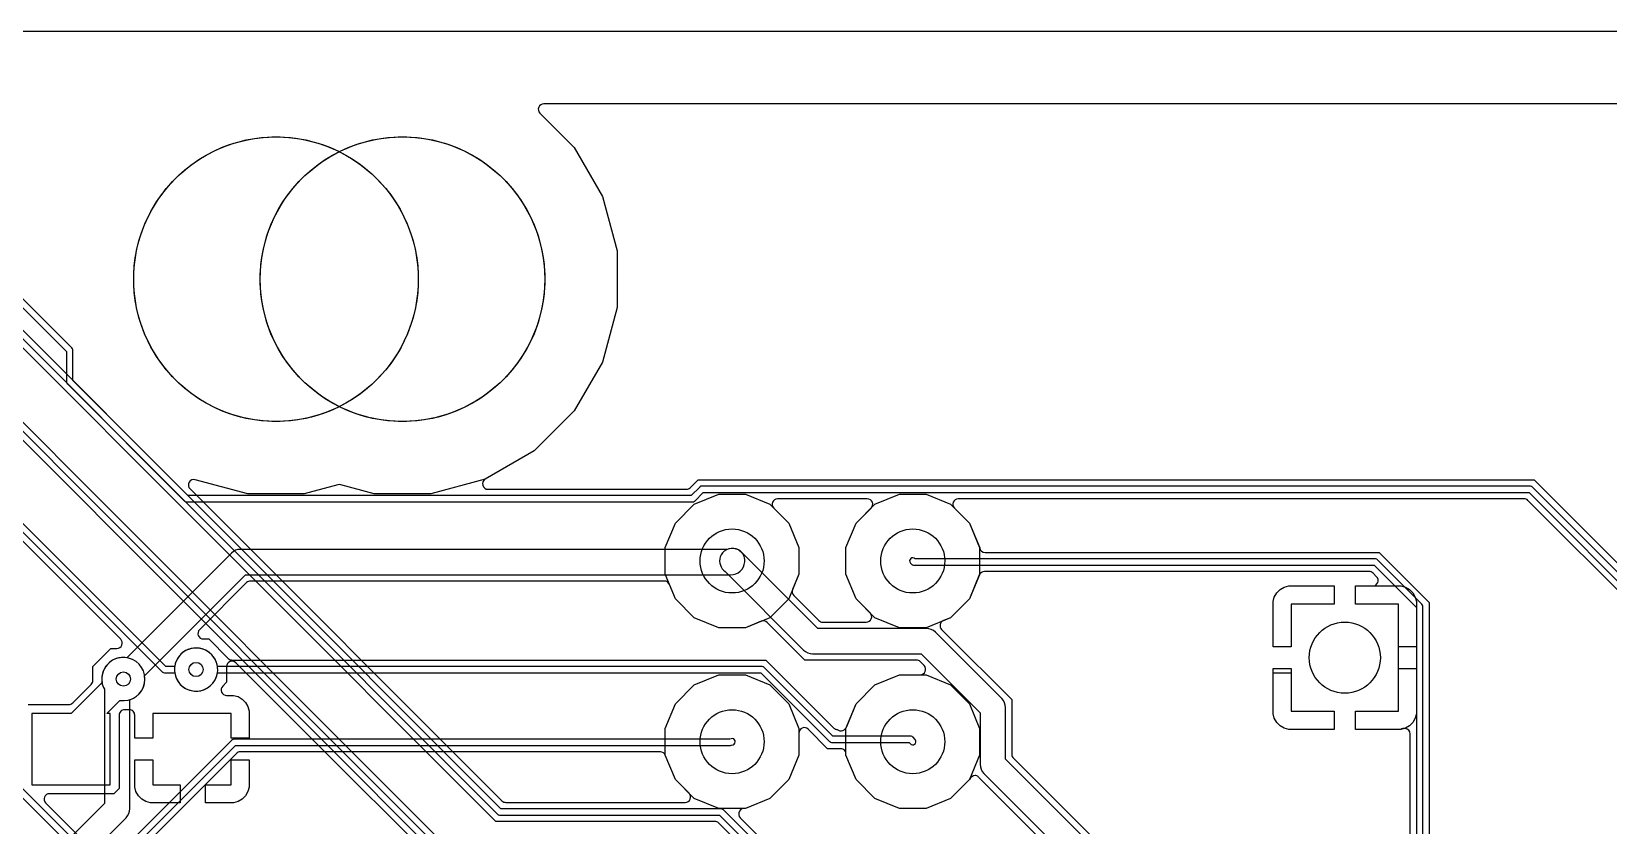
# Model space of a CAD drawing. Header units: millimetres. Extents: x 0 to 79, y 0 to 100.
# Drawn here: x 30.09 to 52.26, y 88.84 to 100 of the extents above; entities that cross this region are included whole.
import ezdxf

# ---------------------------------------------------------------- set-up
doc = ezdxf.new("R2010")
doc.units = ezdxf.units.MM

msp = doc.modelspace()

# ---------------------------------------------------------------- linework, layer by layer
at = {"layer": '16_copper'}
for points in [[(77.808, 98.984), (37.291, 98.984, 0.668179), (37.237, 98.854), (37.719, 98.372), (38.116, 97.684), (38.322, 96.917), (38.322, 96.123), (38.116, 95.356), (37.719, 94.668), (37.158, 94.107), (36.47, 93.71), (35.703, 93.504), (34.909, 93.504), (34.437, 93.631, 0.131652), (34.397, 93.631), (33.925, 93.504), (33.131, 93.504), (32.392, 93.702, 0.767327), (32.319, 93.574), (36.704, 89.189, 0.198912), (36.758, 89.167), (39.28, 89.167, 0.668179), (39.334, 89.297), (39.143, 89.488), (39, 89.833), (39, 90.207), (39.143, 90.552), (39.408, 90.817), (39.753, 90.96), (40.127, 90.96), (40.472, 90.817), (40.737, 90.552), (40.88, 90.207), (40.88, 89.833), (40.737, 89.488), (40.472, 89.223), (40.127, 89.08, 0.75797), (40.055, 88.95), (41.327, 87.678, 0.198912)], [(40.07, 88.557), (39.75, 88.878, 0.198912), (39.696, 88.9), (36.616, 88.9), (29.293, 96.223, 0.534516)], [(27.896, 95.034), (31.928, 91.002), (31.933, 90.999), (31.938, 90.995), (31.94, 90.994), (31.942, 90.993), (31.958, 90.989), (31.959, 90.989), (31.96, 90.989), (32.104, 90.989), (32.108, 90.963), (32.123, 90.917), (32.145, 90.875), (32.173, 90.836), (32.207, 90.802), (32.245, 90.774), (32.288, 90.753), (32.333, 90.738), (32.38, 90.73), (32.428, 90.73), (32.475, 90.738, 1), (32.333, 91.329), (32.288, 91.315, 0.263607), (32.104, 91.078), (31.978, 91.078), (27.946, 95.11)], [(30.043, 90.543), (30.616, 90.543, 0.198912), (30.67, 90.565), (30.929, 90.825, 0.198912), (30.952, 90.879), (30.952, 91.078), (31.204, 91.33), (31.29, 91.33, 0.668179), (31.344, 91.461), (27.882, 94.923, 0.198912)], [(48.517, 84.411), (43.517, 89.411), (43.405, 89.523, 0.144304), (43.368, 89.544), (43.358, 89.544, 0.294744), (43.277, 89.488), (43.012, 89.223), (42.667, 89.08), (42.293, 89.08), (41.948, 89.223), (41.683, 89.488), (41.54, 89.833), (41.54, 90.207), (41.683, 90.552), (41.948, 90.817), (42.293, 90.96), (42.585, 90.96, 0.668189), (42.639, 91.09), (42.584, 91.145, 0.198905), (42.53, 91.167), (40.961, 91.167), (40.432, 91.696, 0.303343), (40.349, 91.712), (40.127, 91.62), (39.753, 91.62), (39.408, 91.763), (39.143, 92.028), (39, 92.373), (39, 92.747), (39.143, 93.092), (39.408, 93.357), (39.753, 93.5), (40.127, 93.5), (40.472, 93.357), (40.737, 93.092), (40.88, 92.747), (40.88, 92.373), (40.791, 92.158, 0.303343), (40.807, 92.075), (41.16, 91.723, 0.198912), (41.214, 91.7), (41.827, 91.7, 0.668179), (41.88, 91.83), (41.683, 92.028), (41.54, 92.373), (41.54, 92.747), (41.683, 93.092), (41.948, 93.357), (42.293, 93.5), (42.667, 93.5), (43.012, 93.357), (43.277, 93.092), (43.42, 92.747), (43.42, 92.373), (43.277, 92.028), (43.012, 91.763), (42.911, 91.721, 0.534516), (42.886, 91.597), (42.961, 91.522), (43.872, 90.611), (43.872, 89.842, 0.198912), (43.894, 89.788), (48.557, 85.126, 0.668179)], [(48.932, 84.625), (43.783, 89.774), (43.783, 90.5, 0.198912), (43.731, 90.626), (42.798, 91.559, 0.198912), (42.672, 91.611), (41.145, 91.611), (40.086, 92.671, 0.392677), (39.828, 92.698), (39.804, 92.675), (39.785, 92.648), (39.772, 92.617, 0.317003), (39.844, 92.41), (40.946, 91.308, 0.198912), (41.072, 91.256), (42.598, 91.256), (43.428, 90.427), (43.428, 89.7, 0.198912), (43.48, 89.574), (48.628, 84.426)], [(36.827, 87.267), (32.964, 91.129, 0.668179), (32.834, 91.075), (32.834, 90.855), (32.779, 90.8, 0.668179), (32.833, 90.67), (32.929, 90.67), (32.994, 90.653), (33.052, 90.619), (33.099, 90.572), (33.133, 90.514), (33.15, 90.449), (33.15, 90.068), (32.896, 90.068), (32.896, 90.416), (31.796, 90.416), (31.796, 90.068), (31.542, 90.068), (31.542, 90.394, 0.414214), (31.466, 90.47), (31.399, 90.47, 0.414214), (31.323, 90.394), (31.323, 89.363), (31.249, 89.289), (30.343, 89.289, 0.668179), (30.289, 89.159), (33.059, 86.389, 0.198912)]]:
    msp.add_lwpolyline(points, format="xyb", dxfattribs=at)
for points in [[(41.312, 87.567), (39.814, 89.065), (39.809, 89.068), (39.805, 89.072), (39.803, 89.073), (39.8, 89.074), (39.784, 89.078), (39.783, 89.078), (39.783, 89.078), (36.69, 89.078), (29.293, 96.475)], [(29.217, 96.425), (36.64, 89.002), (36.645, 88.999), (36.649, 88.995), (36.651, 88.994), (36.654, 88.993), (36.67, 88.989), (36.671, 88.989), (36.671, 88.989), (39.764, 88.989), (41.263, 87.491)], [(29.081, 95.39), (37.116, 87.355)], [(29.007, 95.212), (36.938, 87.281)], [(37.014, 87.331), (29.057, 95.288)], [(26.829, 92.367), (32.995, 86.202), (33, 86.198), (33.005, 86.194), (33.006, 86.194), (33.009, 86.192), (33.025, 86.189), (33.026, 86.189), (33.026, 86.189), (35.542, 86.189), (36.227, 85.503), (36.227, 73.316), (34.062, 71.151), (34.058, 71.146), (34.054, 71.142), (34.054, 71.14), (34.052, 71.138), (34.049, 71.122), (34.049, 71.121), (34.049, 71.12), (34.049, 66.142)], [(33.045, 86.277), (26.879, 92.443)]]:
    msp.add_lwpolyline(points, dxfattribs=at)
for points in [[(47.546, 91.353), (47.546, 91.988), (47.563, 92.053), (47.597, 92.111), (47.644, 92.158), (47.702, 92.192), (47.767, 92.209), (48.402, 92.209), (48.402, 91.955), (47.8, 91.955), (47.8, 91.353)], [(49.308, 91.353), (49.308, 91.955), (48.706, 91.955), (48.706, 92.209), (49.341, 92.209), (49.406, 92.192), (49.464, 92.158), (49.511, 92.111), (49.545, 92.053), (49.562, 91.988), (49.562, 91.353)], [(47.767, 90.193), (47.702, 90.21), (47.644, 90.244), (47.597, 90.291), (47.563, 90.349), (47.546, 90.414), (47.546, 91.049), (47.8, 91.049), (47.8, 90.447), (48.402, 90.447), (48.402, 90.193)], [(48.706, 90.193), (48.706, 90.447), (49.308, 90.447), (49.308, 91.049), (49.562, 91.049), (49.562, 90.414), (49.545, 90.349), (49.511, 90.291), (49.464, 90.244), (49.406, 90.21), (49.341, 90.193)], [(31.763, 89.162), (31.698, 89.179), (31.64, 89.213), (31.593, 89.26), (31.559, 89.318), (31.542, 89.383), (31.542, 89.764), (31.796, 89.764), (31.796, 89.416), (32.182, 89.416), (32.182, 89.162)], [(32.537, 89.162), (32.537, 89.416), (32.896, 89.416), (32.896, 89.764), (33.15, 89.764), (33.15, 89.383), (33.133, 89.318), (33.099, 89.26), (33.052, 89.213), (32.994, 89.179), (32.929, 89.162)]]:
    msp.add_lwpolyline(points, close=True, dxfattribs=at)
msp.add_lwpolyline([(31.196, 90.416), (31.149, 90.416), (31.334, 90.601, 0.962295), (31.453, 91.196), (31.406, 91.203, 0.485557), (31.082, 90.852), (30.646, 90.416), (30.096, 90.416), (30.096, 89.416), (31.196, 89.416)], format="xyb", close=True, dxfattribs=at)
at = {"layer": '1_copper'}
for points in [[(77.808, 98.984), (37.291, 98.984, 0.668179), (37.237, 98.854), (37.719, 98.372), (38.116, 97.684), (38.322, 96.917), (38.322, 96.123), (38.116, 95.356), (37.719, 94.668), (37.158, 94.107), (36.47, 93.709, 0.767326), (36.508, 93.567), (39.296, 93.567, 0.180076), (39.35, 93.59), (39.461, 93.701), (51.217, 93.701), (52.813, 92.104, 0.198912)], [(49.473, 85.514), (49.473, 90.129, 0.39231), (49.402, 90.204), (49.398, 90.205, 0.154458), (49.341, 90.193), (48.706, 90.193), (48.706, 90.447), (49.308, 90.447), (49.308, 91.955), (48.706, 91.955), (48.706, 92.209), (48.947, 92.209, 0.668189), (49.001, 92.339), (48.951, 92.389, 0.198905), (48.897, 92.412), (43.487, 92.412, 0.303351), (43.416, 92.365), (43.277, 92.028), (43.012, 91.763), (42.667, 91.62), (42.293, 91.62), (41.948, 91.763), (41.683, 92.028), (41.54, 92.373), (41.54, 92.747), (41.683, 93.092), (41.895, 93.304, 0.668179), (41.841, 93.434), (40.579, 93.434, 0.668179), (40.525, 93.304), (40.737, 93.092), (40.88, 92.747), (40.88, 92.373), (40.737, 92.028), (40.472, 91.763), (40.127, 91.62), (39.753, 91.62), (39.408, 91.763), (39.143, 92.028), (39.059, 92.231, 0.303351), (38.989, 92.278), (33.168, 92.278, 0.198912), (33.114, 92.256), (32.452, 91.594, 0.668179), (32.506, 91.464), (32.582, 91.464), (32.857, 91.189, 0.199418), (32.91, 91.167), (40.416, 91.167), (41.371, 90.211, 0.144304), (41.409, 90.191), (41.417, 90.19, 0.512402), (41.552, 90.236), (41.683, 90.552), (41.948, 90.817), (42.293, 90.96), (42.667, 90.96), (43.012, 90.817), (43.277, 90.552), (43.42, 90.207), (43.42, 89.833), (43.277, 89.488), (43.012, 89.223), (42.667, 89.08), (42.293, 89.08), (41.948, 89.223), (41.683, 89.488), (41.54, 89.833, 0.464969), (41.464, 89.922), (41.283, 89.922), (41.01, 90.196, 0.668179), (40.88, 90.142), (40.88, 89.833), (40.737, 89.488), (40.472, 89.223), (40.127, 89.08), (39.753, 89.08), (39.408, 89.223), (39.143, 89.488), (39.001, 89.831, 0.303351), (38.931, 89.878), (33.024, 89.878, 0.198912), (32.97, 89.856), (30.059, 86.944)], [(52.651, 91.89), (51.129, 93.412, 0.198912), (51.075, 93.434), (43.119, 93.434, 0.668179), (43.065, 93.304), (43.277, 93.092), (43.421, 92.745, 0.377865), (43.496, 92.678), (49.039, 92.678), (49.74, 91.978), (49.74, 84.8)], [(30.081, 87.614), (31.419, 88.952, 0.198912), (31.471, 89.078), (31.471, 90.61, 0.37413), (31.681, 90.948), (33.1, 92.367), (39.916, 92.367, 0.418216), (40.117, 92.548), (40.117, 92.581, 0.238838), (40.028, 92.715), (39.997, 92.728, 0.170843), (39.869, 92.723), (33.026, 92.723, 0.198912), (32.901, 92.671), (31.43, 91.2, 0.535055), (31.086, 90.829), (31.101, 90.784), (31.115, 90.756), (31.115, 89.151), (29.829, 87.866)]]:
    msp.add_lwpolyline(points, format="xyb", dxfattribs=at)
for points in [[(52.837, 91.955), (51.193, 93.599), (51.188, 93.602), (51.184, 93.606), (51.182, 93.606), (51.18, 93.608), (51.163, 93.612), (51.163, 93.612), (51.162, 93.612), (39.516, 93.612), (39.51, 93.611), (39.504, 93.61), (39.502, 93.609), (39.5, 93.609), (39.486, 93.6), (39.485, 93.599), (39.485, 93.599), (39.364, 93.478), (32.289, 93.478), (30.671, 95.097), (30.671, 95.523), (30.669, 95.529), (30.669, 95.535), (30.668, 95.537), (30.667, 95.539), (30.659, 95.553), (30.658, 95.554), (30.657, 95.554), (27.502, 98.71)], [(27.452, 98.635), (30.582, 95.505), (30.582, 95.079), (30.583, 95.073), (30.583, 95.067), (30.584, 95.065), (30.585, 95.062), (30.594, 95.048), (30.594, 95.048), (30.595, 95.047), (32.239, 93.402), (32.244, 93.399), (32.249, 93.395), (32.251, 93.395), (32.253, 93.393), (32.269, 93.389), (32.27, 93.39), (32.271, 93.389), (39.383, 93.389), (39.389, 93.391), (39.395, 93.391), (39.396, 93.392), (39.399, 93.393), (39.413, 93.401), (39.414, 93.402), (39.414, 93.402), (39.534, 93.523), (51.144, 93.523), (52.8, 91.866)], [(49.651, 84.855), (49.651, 91.923), (49.65, 91.929), (49.649, 91.935), (49.648, 91.936), (49.648, 91.939), (49.639, 91.953), (49.638, 91.953), (49.638, 91.954), (49.015, 92.576), (49.01, 92.58), (49.006, 92.584), (49.004, 92.584), (49.002, 92.586), (48.985, 92.589), (48.985, 92.589), (48.984, 92.589), (42.513, 92.589), (42.512, 92.59), (42.499, 92.6), (42.483, 92.604), (42.466, 92.602), (42.452, 92.594), (42.441, 92.582), (42.436, 92.566), (42.437, 92.549), (42.448, 92.53), (42.462, 92.514), (42.467, 92.511), (42.472, 92.506), (42.474, 92.506), (42.475, 92.505), (42.491, 92.501), (42.493, 92.501), (42.494, 92.5), (48.965, 92.5), (49.562, 91.904), (49.562, 84.873)], [(30.035, 87.046), (32.956, 89.967), (39.916, 89.967), (39.929, 89.969), (39.931, 89.97), (39.955, 89.978), (39.97, 89.987), (39.98, 90), (39.984, 90.016), (39.983, 90.032), (39.975, 90.047), (39.963, 90.058), (39.947, 90.064), (39.925, 90.062), (39.908, 90.056), (32.937, 90.056), (32.932, 90.055), (32.925, 90.054), (32.924, 90.053), (32.921, 90.053), (32.907, 90.044), (32.907, 90.043), (32.906, 90.043), (29.985, 87.122)]]:
    msp.add_lwpolyline(points, dxfattribs=at)
for points in [[(47.546, 91.353), (47.546, 91.988), (47.563, 92.053), (47.597, 92.111), (47.644, 92.158), (47.702, 92.192), (47.767, 92.209), (48.402, 92.209), (48.402, 91.955), (47.8, 91.955), (47.8, 91.353)], [(47.767, 90.193), (47.702, 90.21), (47.644, 90.244), (47.597, 90.291), (47.563, 90.349), (47.546, 90.414), (47.546, 90.989), (47.8, 90.989), (47.8, 90.447), (48.402, 90.447), (48.402, 90.193)]]:
    msp.add_lwpolyline(points, close=True, dxfattribs=at)
msp.add_lwpolyline([(42.491, 89.977), (42.506, 89.984), (42.518, 89.996), (42.524, 90.012), (42.524, 90.028), (42.514, 90.049), (42.484, 90.084), (42.478, 90.089), (42.472, 90.094), (42.471, 90.095), (42.471, 90.095), (42.455, 90.1), (42.452, 90.1), (42.45, 90.1), (41.357, 90.1), (40.392, 91.065), (40.387, 91.068), (40.382, 91.072), (40.381, 91.073), (40.378, 91.074), (40.362, 91.078), (40.361, 91.078), (40.361, 91.078), (32.704, 91.078, 0.966282), (32.101, 91.01), (32.108, 90.963, 0.824851), (32.704, 90.989), (40.342, 90.989), (41.307, 90.024), (41.312, 90.021), (41.317, 90.017), (41.318, 90.016), (41.321, 90.015), (41.337, 90.011), (41.338, 90.011), (41.339, 90.011), (42.429, 90.011), (42.446, 89.991), (42.459, 89.981), (42.475, 89.976)], format="xyb", close=True, dxfattribs=at)
at = {"layer": 'drills_NPTH'}
for centre in [(33.528, 96.52), (35.306, 96.52)]:
    msp.add_circle(centre, 2, dxfattribs=at)
at = {"layer": 'drills_PTH'}
for centre, radius in [((39.94, 92.56), 0.45), ((42.48, 92.56), 0.45), ((48.554, 91.201), 0.5), ((39.94, 90.02), 0.45), ((42.48, 90.02), 0.45)]:
    msp.add_circle(centre, radius, dxfattribs=at)
at = {"layer": 'drills_via_1_16'}
for centre in [(32.404, 91.034), (31.382, 90.9)]:
    msp.add_circle(centre, 0.1, dxfattribs=at)
at = {"layer": 'holes'}
for points in [[(35.528, 96.46), (35.521, 96.339), (35.506, 96.219), (35.484, 96.1), (35.455, 95.983), (35.419, 95.867), (35.377, 95.754), (35.327, 95.644), (35.271, 95.537), (35.208, 95.434), (35.14, 95.334), (35.065, 95.239), (34.985, 95.149), (34.899, 95.063), (34.809, 94.983), (34.714, 94.908), (34.614, 94.84), (34.511, 94.777), (34.404, 94.721), (34.294, 94.671), (34.181, 94.629), (34.065, 94.593), (33.948, 94.564), (33.829, 94.542), (33.709, 94.527), (33.588, 94.52), (33.468, 94.52), (33.347, 94.527), (33.227, 94.542), (33.108, 94.564), (32.991, 94.593), (32.875, 94.629), (32.762, 94.671), (32.652, 94.721), (32.545, 94.777), (32.442, 94.84), (32.342, 94.908), (32.247, 94.983), (32.157, 95.063), (32.071, 95.149), (31.991, 95.239), (31.916, 95.334), (31.848, 95.434), (31.785, 95.537), (31.729, 95.644), (31.679, 95.754), (31.637, 95.867), (31.601, 95.983), (31.572, 96.1), (31.55, 96.219), (31.535, 96.339), (31.528, 96.46), (31.528, 96.58), (31.535, 96.701), (31.55, 96.821), (31.572, 96.94), (31.601, 97.057), (31.637, 97.173), (31.679, 97.286), (31.729, 97.396), (31.785, 97.503), (31.848, 97.606), (31.916, 97.706), (31.991, 97.801), (32.071, 97.891), (32.157, 97.977), (32.247, 98.057), (32.342, 98.132), (32.442, 98.2), (32.545, 98.263), (32.652, 98.319), (32.762, 98.369), (32.875, 98.411), (32.991, 98.447), (33.108, 98.476), (33.227, 98.498), (33.347, 98.513), (33.468, 98.52), (33.588, 98.52), (33.709, 98.513), (33.829, 98.498), (33.948, 98.476), (34.065, 98.447), (34.181, 98.411), (34.294, 98.369), (34.404, 98.319), (34.511, 98.263), (34.614, 98.2), (34.714, 98.132), (34.809, 98.057), (34.899, 97.977), (34.985, 97.891), (35.065, 97.801), (35.14, 97.706), (35.208, 97.606), (35.271, 97.503), (35.327, 97.396), (35.377, 97.286), (35.419, 97.173), (35.455, 97.057), (35.484, 96.94), (35.506, 96.821), (35.521, 96.701), (35.528, 96.58), (35.528, 96.46)], [(37.306, 96.46), (37.299, 96.339), (37.284, 96.219), (37.262, 96.1), (37.233, 95.983), (37.197, 95.867), (37.155, 95.754), (37.105, 95.644), (37.049, 95.537), (36.986, 95.434), (36.918, 95.334), (36.843, 95.239), (36.763, 95.149), (36.677, 95.063), (36.587, 94.983), (36.492, 94.908), (36.392, 94.84), (36.289, 94.777), (36.182, 94.721), (36.072, 94.671), (35.959, 94.629), (35.843, 94.593), (35.726, 94.564), (35.607, 94.542), (35.487, 94.527), (35.366, 94.52), (35.246, 94.52), (35.125, 94.527), (35.005, 94.542), (34.886, 94.564), (34.769, 94.593), (34.653, 94.629), (34.54, 94.671), (34.43, 94.721), (34.323, 94.777), (34.22, 94.84), (34.12, 94.908), (34.025, 94.983), (33.935, 95.063), (33.849, 95.149), (33.769, 95.239), (33.694, 95.334), (33.626, 95.434), (33.563, 95.537), (33.507, 95.644), (33.457, 95.754), (33.415, 95.867), (33.379, 95.983), (33.35, 96.1), (33.328, 96.219), (33.313, 96.339), (33.306, 96.46), (33.306, 96.58), (33.313, 96.701), (33.328, 96.821), (33.35, 96.94), (33.379, 97.057), (33.415, 97.173), (33.457, 97.286), (33.507, 97.396), (33.563, 97.503), (33.626, 97.606), (33.694, 97.706), (33.769, 97.801), (33.849, 97.891), (33.935, 97.977), (34.025, 98.057), (34.12, 98.132), (34.22, 98.2), (34.323, 98.263), (34.43, 98.319), (34.54, 98.369), (34.653, 98.411), (34.769, 98.447), (34.886, 98.476), (35.005, 98.498), (35.125, 98.513), (35.246, 98.52), (35.366, 98.52), (35.487, 98.513), (35.607, 98.498), (35.726, 98.476), (35.843, 98.447), (35.959, 98.411), (36.072, 98.369), (36.182, 98.319), (36.289, 98.263), (36.392, 98.2), (36.492, 98.132), (36.587, 98.057), (36.677, 97.977), (36.763, 97.891), (36.843, 97.801), (36.918, 97.706), (36.986, 97.606), (37.049, 97.503), (37.105, 97.396), (37.155, 97.286), (37.197, 97.173), (37.233, 97.057), (37.262, 96.94), (37.284, 96.821), (37.299, 96.701), (37.306, 96.58), (37.306, 96.46)]]:
    msp.add_lwpolyline(points, close=True, dxfattribs=at)
at = {"layer": 'outline'}
msp.add_lwpolyline([(0, 0), (78.9, 0), (78.9, 100), (0, 100), (0, 0)], close=True, dxfattribs=at)

doc.saveas('drawing.dxf')
